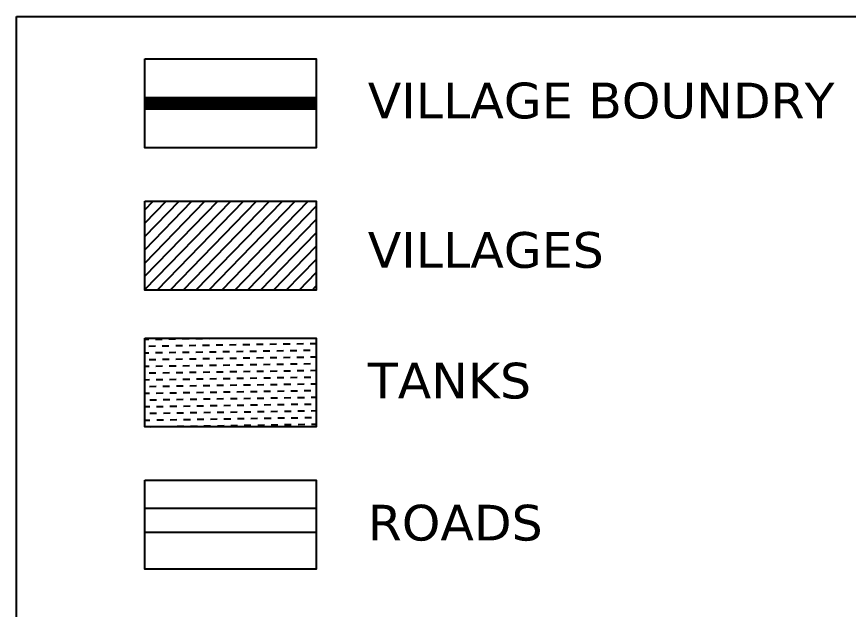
# Model space of a CAD drawing. Header units: inches. Extents: x 1032 to 3029, y -531 to 880.
# Drawn here: x 2665.7 to 2890.3, y -343.5 to -183.5 of the extents above; entities that cross this region are included whole.
import ezdxf

# ---------------------------------------------------------------- set-up
doc = ezdxf.new("R2010")
doc.units = ezdxf.units.IN
doc.header["$LTSCALE"] = 15
doc.header["$MEASUREMENT"] = 0
for name, color, linetype in [('chainage', 7, 'Continuous'), ('ROAD-CT', 50, 'Continuous'), ('TANKS', 4, 'Continuous'), ('V', 6, 'Continuous'), ('VILLAGE', 20, 'SL'), ('VILLAGE BOUNDARY', 200, 'Continuous')]:
    doc.layers.add(name, color=color, linetype=linetype)
doc.styles.get("Standard").update_dxf_attribs({"font": 'verdana.ttf'})
doc.linetypes.add('SL', pattern='A,8e-06,[1,streme line,S=0.066667,R=0,X=0,Y=0],-0.839413', length=0.839421)

msp = doc.modelspace()

# ---------------------------------------------------------------- hatches: boundary and pattern name
at = {"layer": 'TANKS'}
h = msp.add_hatch(dxfattribs=at)
h.set_pattern_fill('DASH', color=5, scale=14.53027, angle=0.9117, style=0)
h.set_pattern_definition([(0.9117137, (-16311.642, -122435.7922), (1.78715363, 1.844954084), [1.8162838, -1.8162838])])
h.paths.add_polyline_path([(2700.3, -270.23), (2746.6, -270.23), (2746.6, -294.23), (2700.3, -294.23)])
at = {"layer": 'VILLAGE'}
h = msp.add_hatch(dxfattribs=at)
h.set_pattern_fill('ANSI31', color=256, scale=20, angle=0.7947, style=0)
h.paths.add_polyline_path([(2700.3, -233.29), (2746.6, -233.29), (2746.6, -257.29), (2700.3, -257.29)])

# ---------------------------------------------------------------- linework, layer by layer
at = {"layer": 'ROAD-CT', "color": 2}
for points in [[(2700.3, -316.2), (2746.6, -316.2)], [(2700.3, -322.61), (2746.6, -322.61)]]:
    msp.add_lwpolyline(points, dxfattribs=at)
at = {"layer": 'V', "color": 0}
for points in [[(2665.71, -183.46), (2992.7, -183.46), (2992.7, -491.02), (2665.71, -491.02)], [(2700.3, -194.89), (2746.6, -194.89), (2746.6, -218.89), (2700.3, -218.89)], [(2700.3, -233.29), (2746.6, -233.29), (2746.6, -257.29), (2700.3, -257.29)], [(2700.3, -270.23), (2746.6, -270.23), (2746.6, -294.23), (2700.3, -294.23)], [(2700.3, -308.63), (2746.6, -308.63), (2746.6, -332.63), (2700.3, -332.63)]]:
    msp.add_lwpolyline(points, close=True, dxfattribs=at)
at = {"layer": 'VILLAGE BOUNDARY', "color": 5, "const_width": 3.63}
msp.add_lwpolyline([(2700.3, -206.89), (2746.6, -206.89)], dxfattribs=at)

# ---------------------------------------------------------------- texts
at = {"layer": 'chainage', "color": 0}
for s, height, p in [('VILLAGE BOUNDRY', 9.6405, (2760.54, -210.92)), ('VILLAGES ', 9.641, (2760.54, -251.27)), ('TANKS', 9.641, (2760.54, -286.55)), ('ROADS', 9.641, (2760.54, -324.9))]:
    msp.add_text(s, height=height, dxfattribs=at).set_placement(p)

doc.saveas('drawing.dxf')
